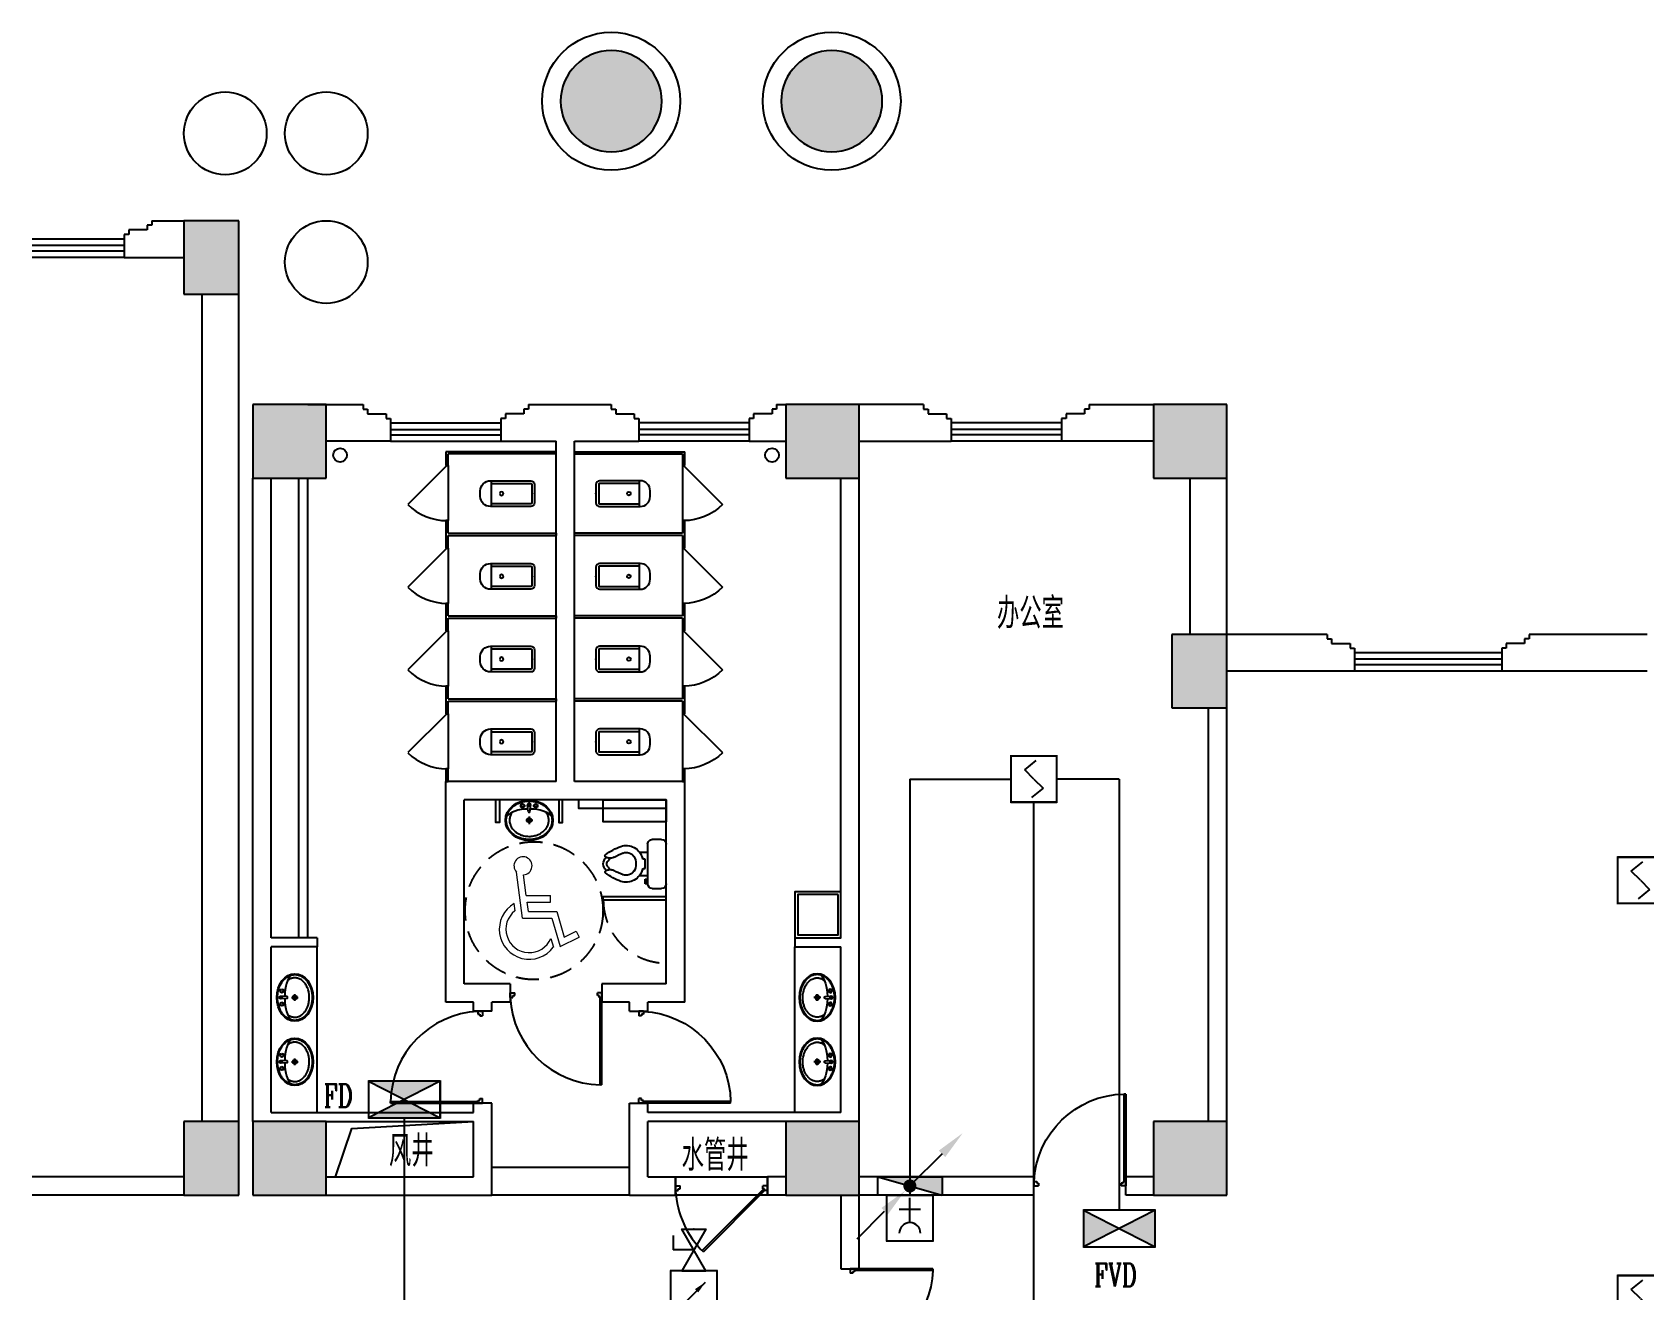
# Model space of a CAD drawing. Extents: x 190999 to 918899, y -200814 to 215286.
# Drawn here: x 771049 to 788585, y 11075 to 24754 of the extents above; entities that cross this region are included whole.
import ezdxf

# ---------------------------------------------------------------- set-up
doc = ezdxf.new("R2010")
doc.units = 0
doc.header["$LTSCALE"] = 1000
doc.header["$MEASUREMENT"] = 0
doc.linetypes.add('CONTINOUS', pattern=[0])
doc.linetypes.add('HIDDEN', pattern=[0.375, 0.25, -0.125])
for name, color, linetype in [('00-EQUIP', 3, 'Continuous'), ('00-LWIRE', 4, 'Continuous'), ('00-WIRE-4', 6, 'Continuous'), ('A-Lvtry', 250, 'Continuous'), ('A-卫生间', 250, 'Continuous'), ('A-墙线', 2, 'Continuous'), ('A-外包装修', 250, 'Continuous'), ('A-外窗', 145, 'Continuous'), ('A-门', 167, 'Continuous'), ('COLUMN', 2, 'Continuous'), ('EQUIP_消火栓', 1, 'Continuous'), ('PUB_HATCH', 250, 'Continuous'), ('房间名称', 7, 'Continuous'), ('暖通-风-说明', 3, 'Continuous'), ('洞口线', 165, 'Continuous'), ('雨水管', 151, 'Continuous')]:
    doc.layers.add(name, color=color, linetype=linetype)
doc.layers.add('1-3残疾人坐席', color=10, linetype='Continuous', lineweight=9)
doc.styles.add('_TCH_DIM', font='SIMPLEX', dxfattribs={"bigfont": 'GBCBIG'})
doc.styles.add('ATT', font='txt')
doc.styles.add('HZ-ZGBZ', font='romanc.shx', dxfattribs={"width": 0.65})
doc.styles.get("Standard").update_dxf_attribs({"font": 'simhei.ttf'})

# ---------------------------------------------------------------- blocks, each defined once
blk = doc.blocks.new('m1800')
at = {"layer": 'A-墙线'}
for p, q in [((-900, -100), (-900, 100)), ((900, -100), (900, 100))]:
    blk.add_line(p, q, dxfattribs=at)
at = {"layer": 'A-门'}
for p, q in [((-900, 900), (-900, 0)), ((-900, 900), (-880, 900)), ((-880, 900), (-880, 50)), ((880, 900), (880, 50)), ((900, 900), (880, 900)), ((900, 900), (900, 0)), ((-900, 50), (-870, 50)), ((-900, 0), (-850, 0)), ((-870, 50), (-870, 30)), ((-870, 30), (-850, 30)), ((-850, 30), (-850, 0)), ((850, 30), (850, 0)), ((870, 30), (850, 30)), ((900, 0), (850, 0)), ((870, 50), (870, 30)), ((900, 50), (870, 50))]:
    blk.add_line(p, q, dxfattribs=at)
for centre, start, end in [((-900, 0), 0, 88.7267), ((900, 0), 91.2733, 180)]:
    blk.add_arc(centre, 900, start, end, dxfattribs=at)
blk = doc.blocks.new('m1000')
at = {"layer": 'A-墙线'}
for p, q in [((0, 0), (0, 200)), ((1000, 0), (1000, 200))]:
    blk.add_line(p, q, dxfattribs=at)
at = {"layer": 'A-门'}
for p, q in [((0, 1100), (0, 100)), ((0, 1100), (20, 1100)), ((20, 1100), (20, 150)), ((0, 150), (30, 150)), ((0, 100), (50, 100)), ((30, 150), (30, 130)), ((30, 130), (50, 130)), ((50, 130), (50, 100)), ((950, 130), (950, 100)), ((970, 130), (950, 130)), ((1000, 100), (950, 100)), ((970, 150), (970, 130)), ((1000, 150), (970, 150)), ((1000, 150), (1000, 100))]:
    blk.add_line(p, q, dxfattribs=at)
blk.add_arc((0, 100), 1000, 2.866, 88.854, dxfattribs=at)
blk = doc.blocks.new('15PTOI06')
at = {"color": 0, "linetype": 'ByBlock'}
for p, q in [((0, -8.5), (0, 8.5)), ((2, 10.5), (6, 10.5)), ((8, 8.5), (8, -8.5)), ((11.5, 5), (8, 5)), ((9, 2), (9.765178, 2)), ((9, -2), (9, 2)), ((23.431562, 2.5), (24.727861, 2.5)), ((24.931034, 1.327586), (24.062054, 2.5)), ((11.5, -5), (8, -5)), ((9, -6.5), (8.5, -6.5)), ((8.5, -6.5), (8.5, -8)), ((9.765178, -2), (9, -2)), ((9, -8.5), (9, -6.5)), ((23.431562, -2.5), (24.690476, -2.5)), ((24.931034, -1.327586), (24.062054, -2.5)), ((6, -10.5), (2, -10.5)), ((8.5, -8), (8, -8)), ((8, -8.5), (9, -8.5))]:
    blk.add_line(p, q, dxfattribs=at)
for centre, radius, start, end in [((2, 8.5), 2, 90, 180), ((6, 8.5), 2, 0, 90), ((17.25, 0.65), 7.210062, 71.816347, 166.116636), ((12, -13.75), 22.534695, 51.265418, 70.559965), ((9.765178, 2.5), 0.5, 270, 346.116636), ((19.118098, 0), 6.118098, 147.797266, 212.202734), ((17.25, 0.65), 4.210062, 71.816347, 142.891702), ((12, -13.75), 19.534695, 57.937508, 70.559965), ((23.431562, 4.5), 2, 237.937508, 270), ((24.727861, 4.5), 2, 270, 314.939898), ((23.666667, 0), 1.833333, 313.602819, 46.397181), ((23.166667, 0), 3.833333, 313.602819, 46.397181), ((25.787408, 3.438228), 0.5, 314.939898, 51.265418), ((9.765178, -2.5), 0.5, 13.883364, 90), ((17.25, -0.65), 7.210062, 193.883364, 288.183653), ((17.25, -0.65), 4.210062, 217.108298, 288.183653), ((12, 13.75), 19.534695, 289.440035, 302.062492), ((12, 13.75), 22.534695, 289.440035, 308.665009), ((23.431562, -4.5), 2, 90, 122.062492), ((24.690476, -4.5), 2, 44.162471, 90), ((25.766527, -3.454957), 0.5, 308.665009, 44.162471), ((2, -8.5), 2, 180, 270), ((6, -8.5), 2, 270, 0)]:
    blk.add_arc(centre, radius, start, end, dxfattribs=at)
at = {"color": 0, "linetype": 'ByBlock', "style": 'ATT'}
for tag, p, flags in [('ITEM', (0, -19.5), 3), ('ROOM_NUMBER', (0, -28.5), 1)]:
    blk.add_attdef(tag, p, '', height=6, dxfattribs=dict(at, flags=flags))
blk = doc.blocks.new('$lvtry$00000173')
for p, q in [((-12, -126, 0), (-17, -51, 0)), ((10, -126, 0), (14, -51, 0)), ((-37, -220, 0), (38, -220, 0)), ((0, -178, 0), (0, -261, 0))]:
    blk.add_line(p, q)
for centre, radius in [((-71, -63, 0), 20.6), ((-71, -63, 0), 15.6), ((-1, -51, 0), 15.8), ((71, -63, 0), 20.6), ((71, -63, 0), 15.6), ((0, -220, 0), 23.4)]:
    blk.add_circle(centre, radius)
blk.add_arc((-1, -118, 0), 13.9, 215.486, 324.514)
blk.add_ellipse((0, -220, 0), major_axis=(-259, 0), ratio=0.848663)
for start_param, end_param in [(4.764585, 5.931457), (3.493317, 4.671733)]:
    blk.add_ellipse((0, -216, 0), major_axis=(-259, 0), ratio=0.459125, start_param=start_param, end_param=end_param)
for points, knots in [([(-249, -220, 0), (-249, -227, 0), (-249, -234, 0), (-246, -254, 0), (-243, -266, 0), (-236, -289, 0), (-231, -300, 0), (-218, -322, 0), (-211, -332, 0), (-194, -352, 0), (-185, -361, 0), (-164, -378, 0), (-153, -386, 0), (-129, -400, 0), (-116, -406, 0), (-90, -416, 0), (-76, -420, 0), (-48, -426, 0), (-34, -428, 0), (-5, -430, 0), (9, -430, 0), (38, -427, 0), (52, -425, 0), (80, -419, 0), (94, -414, 0), (120, -404, 0), (133, -398, 0), (156, -384, 0), (167, -376, 0), (187, -359, 0), (197, -349, 0), (213, -329, 0), (220, -319, 0), (232, -297, 0), (237, -285, 0), (244, -262, 0), (247, -250, 0), (249, -226, 0), (249, -214, 0), (247, -190, 0), (245, -178, 0), (237, -155, 0), (232, -144, 0), (221, -122, 0), (213, -111, 0), (197, -91, 0), (188, -82, 0), (168, -64, 0), (157, -56, 0), (133, -42, 0), (121, -36, 0), (95, -25, 0), (81, -21, 0), (53, -15, 0), (39, -12, 0), (10, -10, 0), (-4, -10, 0), (-33, -11, 0), (-47, -13, 0), (-75, -19, 0), (-89, -24, 0), (-115, -34, 0), (-128, -40, 0), (-152, -53, 0), (-163, -61, 0), (-184, -78, 0), (-193, -87, 0), (-210, -107, 0), (-218, -117, 0), (-230, -139, 0), (-235, -150, 0), (-243, -173, 0), (-246, -185, 0), (-249, -205, 0), (-249, -212, 0), (-249, -220, 0)], [0, 0, 0, 0, 0.105369, 0.105369, 0.278747, 0.278747, 0.452125, 0.452125, 0.625504, 0.625504, 0.798882, 0.798882, 0.97226, 0.97226, 1.145639, 1.145639, 1.319017, 1.319017, 1.492395, 1.492395, 1.665774, 1.665774, 1.839152, 1.839152, 2.01253, 2.01253, 2.185909, 2.185909, 2.359287, 2.359287, 2.532665, 2.532665, 2.706044, 2.706044, 2.879422, 2.879422, 3.0528, 3.0528, 3.226179, 3.226179, 3.399557, 3.399557, 3.572935, 3.572935, 3.746313, 3.746313, 3.919692, 3.919692, 4.09307, 4.09307, 4.266448, 4.266448, 4.439827, 4.439827, 4.613205, 4.613205, 4.786583, 4.786583, 4.959962, 4.959962, 5.13334, 5.13334, 5.306718, 5.306718, 5.480097, 5.480097, 5.653475, 5.653475, 5.826853, 5.826853, 6.000232, 6.000232, 6.17361, 6.17361, 6.283185, 6.283185, 6.283185, 6.283185]), ([(-185, -132, 0), (-187, -134, 0), (-188, -136, 0), (-193, -144, 0), (-196, -150, 0), (-202, -163, 0), (-205, -169, 0), (-209, -181, 0), (-210, -188, 0), (-213, -200, 0), (-214, -206, 0), (-214, -215, 0), (-214, -217, 0), (-214, -220, 0), (-214, -226, 0), (-214, -233, 0), (-212, -247, 0), (-210, -255, 0), (-206, -268, 0), (-204, -273, 0), (-200, -282, 0), (-197, -287, 0), (-191, -299, 0), (-187, -305, 0), (-178, -317, 0), (-173, -323, 0), (-162, -333, 0), (-158, -338, 0), (-145, -348, 0), (-137, -354, 0), (-123, -363, 0), (-118, -366, 0), (-107, -371, 0), (-101, -374, 0), (-89, -379, 0), (-83, -381, 0), (-71, -385, 0), (-64, -387, 0), (-49, -390, 0), (-40, -392, 0), (-22, -394, 0), (-13, -394, 0), (5, -395, 0), (14, -394, 0), (32, -393, 0), (41, -392, 0), (58, -388, 0), (66, -386, 0), (81, -382, 0), (89, -379, 0), (104, -373, 0), (111, -369, 0), (125, -362, 0), (132, -358, 0), (144, -349, 0), (150, -344, 0), (162, -334, 0), (167, -329, 0), (177, -318, 0), (181, -313, 0), (189, -302, 0), (192, -297, 0), (199, -285, 0), (202, -278, 0), (207, -265, 0), (209, -259, 0), (211, -247, 0), (212, -242, 0), (214, -228, 0), (214, -220, 0), (213, -207, 0), (213, -201, 0), (211, -190, 0), (210, -184, 0), (205, -168, 0), (200, -157, 0), (191, -142, 0), (188, -137, 0), (185, -132, 0)], [5.740897, 5.740897, 5.740897, 5.740897, 5.780874, 5.780874, 5.896829, 5.896829, 6.012784, 6.012784, 6.128739, 6.128739, 6.240697, 6.240697, 6.283185, 6.283185, 6.283185, 6.399826, 6.399826, 6.5409, 6.5409, 6.634, 6.634, 6.7271, 6.7271, 6.852188, 6.852188, 6.977276, 6.977276, 7.077377, 7.077377, 7.229977, 7.229977, 7.317389, 7.317389, 7.404801, 7.404801, 7.497094, 7.497094, 7.589386, 7.589386, 7.712334, 7.712334, 7.835281, 7.835281, 7.958228, 7.958228, 8.081175, 8.081175, 8.194983, 8.194983, 8.30879, 8.30879, 8.422598, 8.422598, 8.537599, 8.537599, 8.6526, 8.6526, 8.767602, 8.767602, 8.884432, 8.884432, 8.982435, 8.982435, 9.119467, 9.119467, 9.224191, 9.224191, 9.328914, 9.328914, 9.470087, 9.470087, 9.571187, 9.571187, 9.672288, 9.672288, 9.874489, 9.874489, 9.967059, 9.967059, 9.967059, 9.967059])]:
    blk.add_open_spline(points, degree=3, knots=knots)
blk.add_point((-1, -51, 0))
blk = doc.blocks.new('wza')
at = {"layer": '1-3残疾人坐席', "linetype": 'CONTINOUS'}
for p, q in [((0, 0), (-66, 501)), ((40, 245), (10, 473)), ((40, 245), (302, 245)), ((302, 173), (302, 245)), ((-83, 80), (-94, 160)), ((0, 0), (318, 0)), ((63, 72), (50, 173)), ((50, 173), (302, 173)), ((63, 72), (372, 72)), ((372, 72), (452, -206)), ((318, 0), (407, -309)), ((452, -206), (583, -140)), ((583, -140), (615, -205)), ((307, -220), (334, -315)), ((407, -309), (615, -205))]:
    blk.add_line(p, q, dxfattribs=at)
for centre, radius, start, end in [((4, 570), 98.4, 273.7427, 224.6237), ((72, -121), 326, 120.5826, 323.3889), ((72, -121), 254, 127.7051, 337.0637)]:
    blk.add_arc(centre, radius, start, end, dxfattribs=at)
blk = doc.blocks.new('手盆')
at = {"layer": 'A-卫生间'}
for p, q in [((113, 12), (46, 16)), ((160, 0), (235, 0)), ((198, -37), (198, 38)), ((113, -11), (46, -16))]:
    blk.add_line(p, q, dxfattribs=at)
for centre, major_axis, ratio, start_param, end_param in [((198, 0), (0, 259), 0.763797, 3.141593, 9.424778), ((194, 0), (0, 259), 0.413212, 0.351725, 1.519021), ((106, 0), (0, 13.9), 0.9, 3.760941, 5.663837), ((194, 0), (0, 259), 0.413212, 1.620217, 2.789865)]:
    blk.add_ellipse(centre, major_axis=major_axis, ratio=ratio, start_param=start_param, end_param=end_param, dxfattribs=at)
for centre, major_axis in [((46, 0), (0, 15.8)), ((56, 71), (0, 20.6)), ((56, 71), (0, 15.6)), ((198, 0), (0, 23.4)), ((56, -71), (0, 20.6)), ((56, -71), (0, 15.6))]:
    blk.add_ellipse(centre, major_axis=major_axis, ratio=0.9, dxfattribs=at)
for points, knots in [([(198, -249), (204, -249), (211, -249), (228, -246), (239, -243), (260, -236), (270, -231), (290, -218), (299, -211), (317, -194), (325, -185), (340, -164), (347, -153), (360, -129), (365, -116), (374, -90), (378, -76), (383, -48), (385, -34), (387, -5), (387, 9), (385, 38), (383, 52), (377, 80), (373, 94), (364, 120), (358, 133), (345, 156), (338, 167), (323, 187), (314, 197), (296, 213), (287, 220), (267, 232), (257, 237), (236, 244), (225, 247), (204, 249), (193, 249), (171, 247), (161, 245), (140, 237), (129, 232), (110, 221), (100, 213), (82, 197), (74, 188), (58, 168), (51, 157), (38, 133), (32, 121), (23, 95), (19, 81), (13, 53), (11, 39), (9, 10), (9, -4), (10, -33), (12, -47), (18, -75), (21, -89), (30, -115), (36, -128), (48, -152), (55, -163), (70, -184), (78, -193), (96, -210), (105, -218), (125, -230), (135, -235), (156, -243), (167, -246), (184, -249), (191, -249), (198, -249)], [0, 0, 0, 0, 0.105369, 0.105369, 0.278747, 0.278747, 0.452125, 0.452125, 0.625504, 0.625504, 0.798882, 0.798882, 0.97226, 0.97226, 1.145639, 1.145639, 1.319017, 1.319017, 1.492395, 1.492395, 1.665774, 1.665774, 1.839152, 1.839152, 2.01253, 2.01253, 2.185909, 2.185909, 2.359287, 2.359287, 2.532665, 2.532665, 2.706044, 2.706044, 2.879422, 2.879422, 3.0528, 3.0528, 3.226179, 3.226179, 3.399557, 3.399557, 3.572935, 3.572935, 3.746313, 3.746313, 3.919692, 3.919692, 4.09307, 4.09307, 4.266448, 4.266448, 4.439827, 4.439827, 4.613205, 4.613205, 4.786583, 4.786583, 4.959962, 4.959962, 5.13334, 5.13334, 5.306718, 5.306718, 5.480097, 5.480097, 5.653475, 5.653475, 5.826853, 5.826853, 6.000232, 6.000232, 6.17361, 6.17361, 6.283185, 6.283185, 6.283185, 6.283185]), ([(119, -185), (121, -187), (123, -188), (130, -193), (135, -196), (146, -202), (152, -205), (163, -209), (169, -210), (180, -213), (186, -214), (194, -214), (196, -214), (198, -214), (204, -214), (209, -214), (222, -212), (229, -210), (241, -206), (245, -204), (254, -200), (259, -197), (269, -191), (275, -187), (286, -178), (291, -173), (300, -162), (304, -158), (314, -145), (319, -137), (327, -123), (329, -118), (334, -107), (336, -101), (341, -89), (343, -83), (346, -71), (348, -64), (351, -49), (352, -40), (354, -22), (355, -13), (355, 5), (355, 14), (354, 32), (352, 41), (349, 58), (348, 66), (343, 81), (341, 89), (335, 104), (332, 111), (326, 125), (322, 132), (314, 144), (310, 150), (301, 162), (296, 167), (287, 177), (281, 181), (272, 189), (267, 192), (256, 199), (250, 202), (238, 207), (233, 209), (223, 211), (217, 212), (205, 214), (198, 214), (186, 213), (181, 213), (171, 211), (166, 210), (151, 205), (141, 200), (128, 191), (123, 188), (119, 185)], [5.740897, 5.740897, 5.740897, 5.740897, 5.780874, 5.780874, 5.896829, 5.896829, 6.012784, 6.012784, 6.128739, 6.128739, 6.240697, 6.240697, 6.283185, 6.283185, 6.283185, 6.399826, 6.399826, 6.5409, 6.5409, 6.634, 6.634, 6.7271, 6.7271, 6.852188, 6.852188, 6.977276, 6.977276, 7.077377, 7.077377, 7.229977, 7.229977, 7.317389, 7.317389, 7.404801, 7.404801, 7.497094, 7.497094, 7.589386, 7.589386, 7.712334, 7.712334, 7.835281, 7.835281, 7.958228, 7.958228, 8.081175, 8.081175, 8.194983, 8.194983, 8.30879, 8.30879, 8.422598, 8.422598, 8.537599, 8.537599, 8.6526, 8.6526, 8.767602, 8.767602, 8.884432, 8.884432, 8.982435, 8.982435, 9.119467, 9.119467, 9.224191, 9.224191, 9.328914, 9.328914, 9.470087, 9.470087, 9.571187, 9.571187, 9.672288, 9.672288, 9.874489, 9.874489, 9.967059, 9.967059, 9.967059, 9.967059])]:
    blk.add_open_spline(points, degree=3, knots=knots, dxfattribs=at)
blk.add_point((46, 0), dxfattribs=at)
blk = doc.blocks.new('bfm01')
at = {"layer": 'A-墙线'}
for p, q in [((-200, 0), (0, 0)), ((-200, -1000), (0, -1000))]:
    blk.add_line(p, q, dxfattribs=at)
at = {"layer": 'A-门'}
for p, q in [((-200, -1000), (-200, 0)), ((-100, 0), (-100, -50)), ((-70, -50), (-100, -50)), ((-50, -30), (-70, -30)), ((-70, -30), (-70, -50)), ((-64, -44), (-50, -30)), ((-64, -44), (603, -711)), ((-50, 0), (-50, -30)), ((-50, -30), (617, -697)), ((0, 0), (0, -1000)), ((-70, -950), (-100, -950)), ((-100, -1000), (-100, -950)), ((-50, -1000), (-100, -1000)), ((-70, -970), (-70, -950)), ((-50, -970), (-70, -970)), ((-50, -1000), (-50, -970))]:
    blk.add_line(p, q, dxfattribs=at)
blk.add_arc((-100, 0), 1000, 272.866, 315.8103, dxfattribs=at)
blk = doc.blocks.new('$TwtSys$00000434')
for p, q in [((-0.5, 0.5), (-0.5, -0.5)), ((-0.5, -0.5), (0.5, 0.5)), ((0.5, 0.5), (-0.5, 0.5)), ((0.5, -0.5), (0.5, 0.5)), ((-0.5, -0.5), (0.5, -0.5))]:
    blk.add_line(p, q)
blk.add_solid([(0.5, -0.5), (0.5, 0.5), (-0.5, -0.5)])
blk = doc.blocks.new('$lvtry$00000200')
for p, q in [((-140, -40, 0), (-140, -480, 0)), ((-110, -40, 0), (-110, -470, 0)), ((100, 0, 0), (-100, 0, 0)), ((100, -30, 0), (-100, -30, 0)), ((110, -470, 0), (110, -40, 0)), ((140, -480, 0), (140, -40, 0)), ((140, -470, 0), (-140, -470, 0)), ((-30, -590, 0), (30, -590, 0))]:
    blk.add_line(p, q)
blk.add_circle((0, -359, 0), 20)
for centre, radius, start, end in [((-100, -40, 0), 40, 90, 180), ((-100, -40, 0), 10, 90, 180), ((100, -40, 0), 40, 0, 90), ((100, -40, 0), 10, 0, 90), ((-30, -480, 0), 110, 180, 270), ((30, -480, 0), 110, 270, 0)]:
    blk.add_arc(centre, radius, start, end)
blk.add_point((0, 0))
blk = doc.blocks.new('$DorLib2D$00000114')
at = {"color": 0}
blk.add_line((0.5, 0), (-0.207, 0.707), dxfattribs=at)
blk.add_arc((0.5, 0), 1, 135, 180, dxfattribs=at)
blk = doc.blocks.new('_LINKPT1')
at = {"color": 0}
blk.add_line((0, 0), (0, 0), dxfattribs=at)
blk = doc.blocks.new('3S1KCGW2')
for p, q in [((0.5, 0.5), (-0.5, 0.5)), ((-0.5, 0.5), (-0.5, -0.5)), ((-0.2, 0.2), (0.05, 0.4)), ((0.5, -0.5), (0.5, 0.5)), ((0, 0), (-0.2, 0.2)), ((0, 0), (0.2, -0.2)), ((0.2, -0.2), (-0.05, -0.4)), ((-0.5, -0.5), (0.5, -0.5))]:
    blk.add_line(p, q)
at = {"const_width": 0.04, "flags": 128}
blk.add_lwpolyline([(-0.5, -0.5), (-0.5, 0.5), (0.5, 0.5), (0.5, -0.5)], close=True, dxfattribs=at)
at = {"xscale": 0.002, "yscale": 0.002, "zscale": 0.002}
for p in [(0, 0.5), (-0.5, 0), (0.5, 0), (0, -0.5)]:
    blk.add_blockref('_LINKPT1', p, dxfattribs=at)
at = {"flags": 9}
blk.add_attdef('A', (0, 0), '', height=0.00002, dxfattribs=at)
blk = doc.blocks.new('J62IR8YJ')
for p, q in [((-0.5, 1), (0.5, 1)), ((-0.5, 0), (-0.5, 1)), ((0.5, 1), (0.5, 0)), ((0, 0.598), (0, 0.06)), ((0.5, 0), (-0.5, 0)), ((-0.231, 0.312), (0.231, 0.312))]:
    blk.add_line(p, q)
at = {"const_width": 0.04, "flags": 128}
blk.add_lwpolyline([(-0.5, 0), (-0.5, 1), (0.5, 1), (0.5, 0)], close=True, dxfattribs=at)
blk.add_arc((0, 0.829), 0.231, 180, 0)
at = {"xscale": 0.002, "yscale": 0.00200000000000955, "zscale": 0.002}
for p in [(0, 1), (-0.5, 0.5), (0.5, 0.5), (0, 0)]:
    blk.add_blockref('_LINKPT1', p, dxfattribs=at)
at = {"flags": 9}
blk.add_attdef('A', (0, 0), '', height=0.00002, dxfattribs=at)
blk = doc.blocks.new('6H2NC6JJ')
for p, q in [((-0.78, 0.4), (0.78, -0.4)), ((0.78, 0.4), (-0.78, -0.4)), ((0.78, 0.4), (-0.78, 0.4)), ((-0.78, 0.4), (-0.78, -0.4)), ((0.78, -0.4), (0.78, 0.4)), ((-0.78, -0.4), (0.78, -0.4))]:
    blk.add_line(p, q)
at = {"const_width": 0.04}
blk.add_lwpolyline([(-0.78, 0.4), (-0.78, -0.4), (0.78, -0.4), (0.78, 0.4)], close=True, dxfattribs=at)
for points in [[(-0.78, 0.4), (0, 0), (0.78, 0.4)], [(-0.78, -0.4), (0.78, -0.4), (0, 0)]]:
    blk.add_solid(points)
at = {"xscale": 0.002, "yscale": 0.002, "zscale": 0.002}
for p in [(0, 0.4), (-0.78, 0), (0.78, 0), (0, -0.4)]:
    blk.add_blockref('_LINKPT1', p, dxfattribs=at)
at = {"flags": 9}
blk.add_attdef('A', (0, 0), '', height=0.00002, dxfattribs=at)
blk = doc.blocks.new('$VALVE$00000437')
for p in [(0, 0), (87, 124.3)]:
    blk.add_line(p, (0, 124.3))
blk.add_lwpolyline([(-125.2, -72.3), (125.2, 72.3), (125.2, -72.3), (-125.2, 72.3)], close=True)
for p in [(-125.2, 0), (125.2, 0)]:
    blk.add_point(p)
blk = doc.blocks.new('3S2OQ2I8')
for p, q in [((-0.5, 0.5), (0.5, 0.5)), ((-0.5, -0.5), (-0.5, 0.5)), ((0.5, 0.5), (0.5, -0.5)), ((-0.25, -0.25), (0.25, 0.25)), ((0.5, -0.5), (-0.5, -0.5))]:
    blk.add_line(p, q)
at = {"const_width": 0.04, "flags": 128}
blk.add_lwpolyline([(-0.5, -0.5), (-0.5, 0.5), (0.5, 0.5), (0.5, -0.5)], close=True, dxfattribs=at)
blk.add_solid([(0.25, 0.25), (0.021, 0.097), (0.097, 0.029)])
at = {"xscale": 0.002, "yscale": 0.002, "zscale": 0.002}
for p in [(0, 0.5), (-0.5, 0), (0.5, 0), (0, -0.5)]:
    blk.add_blockref('_LINKPT1', p, dxfattribs=at)
at = {"flags": 9}
blk.add_attdef('A', (0, 0), '', height=0.00002, dxfattribs=at)
blk = doc.blocks.new('_WRLD1L')
for p, q in [((0.7, 0.7), (0, 0)), ((0.104, 0.104), (0.104, 0.104)), ((-0.104, -0.104), (-0.104, -0.104))]:
    blk.add_line(p, q)
at = {"const_width": 0.142}
blk.add_lwpolyline([(-0.071, 0, 1), (0.071, 0, 1)], format="xyb", close=True, dxfattribs=at)
blk.add_solid([(0.63, 0.77), (0.77, 0.63), (1.15, 1.15)])
at = {"width": 0.8, "flags": 9}
blk.add_attdef('A', (0, 0), '', height=0.00002, dxfattribs=at)
blk = doc.blocks.new('_WRLD10L')
for p, q in [((1.15, 1.15), (0.55, 0.55)), ((0.104, 0.104), (0.104, 0.104)), ((-0.104, -0.104), (-0.104, -0.104))]:
    blk.add_line(p, q)
at = {"const_width": 0.142}
blk.add_lwpolyline([(-0.071, 0, 1), (0.071, 0, 1)], format="xyb", close=True, dxfattribs=at)
blk.add_solid([(0.62, 0.48), (0.48, 0.62), (0.1, 0.1)])
at = {"width": 0.8, "flags": 9}
blk.add_attdef('A', (0, 0), '', height=0.00002, dxfattribs=at)
blk = doc.blocks.new('6H2KALM6')
for p, q in [((-0.78, 0.4), (0.78, -0.4)), ((0.78, 0.4), (-0.78, -0.4)), ((0.78, 0.4), (-0.78, 0.4)), ((-0.78, 0.4), (-0.78, -0.4)), ((0.78, -0.4), (0.78, 0.4)), ((-0.78, -0.4), (0.78, -0.4))]:
    blk.add_line(p, q)
at = {"const_width": 0.04}
blk.add_lwpolyline([(-0.78, 0.4), (-0.78, -0.4), (0.78, -0.4), (0.78, 0.4)], close=True, dxfattribs=at)
for points in [[(-0.78, 0.4), (0, 0), (-0.78, -0.4)], [(0.78, 0.4), (0, 0), (0.78, -0.4)]]:
    blk.add_solid(points)
at = {"xscale": 0.002, "yscale": 0.002, "zscale": 0.002}
for p in [(0, 0.4), (-0.78, 0), (0.78, 0), (0, -0.4)]:
    blk.add_blockref('_LINKPT1', p, dxfattribs=at)
at = {"flags": 9}
blk.add_attdef('A', (0, 0), '', height=0.00002, dxfattribs=at)

msp = doc.modelspace()

# ---------------------------------------------------------------- hatches: boundary and pattern name
at = {"layer": 'PUB_HATCH'}
for points in [[(776798.5, 24003.7, 1), (777898.5, 24003.7, 1)], [(780298.5, 24003.7, 1), (779198.5, 24003.7, 1)], [(773298.5, 21903.7), (773298.5, 22703.7), (772698.5, 22703.7), (772698.5, 21903.7)], [(774248.5, 19903.7), (774248.5, 20703.7), (773448.5, 20703.7), (773448.5, 19903.7)], [(780048.5, 19903.7), (780048.5, 20703.7), (779248.5, 20703.7), (779248.5, 19903.7)], [(784048.5, 19903.7), (784048.5, 20703.7), (783248.5, 20703.7), (783248.5, 19903.7)], [(784048.5, 17403.7), (784048.5, 18203.7), (783448.5, 18203.7), (783448.5, 17403.7)], [(773298.5, 12103.7), (773298.5, 12903.7), (772698.5, 12903.7), (772698.5, 12103.7)], [(774248.5, 12103.7), (774248.5, 12903.7), (773448.5, 12903.7), (773448.5, 12103.7)], [(780048.5, 12103.7), (780048.5, 12903.7), (779248.5, 12903.7), (779248.5, 12103.7)], [(784048.5, 12103.7), (784048.5, 12903.7), (783248.5, 12903.7), (783248.5, 12103.7)]]:
    msp.add_hatch(color=256, dxfattribs=at).paths.add_polyline_path(points)

# ---------------------------------------------------------------- linework, layer by layer
at = {"layer": '00-WIRE-4'}
for p, q in [((780598.8, 16630), (780598.8, 12103.7)), ((780598.8, 16630), (781698.5, 16630)), ((782877.1, 16630), (782198.5, 16630)), ((782877.1, 16630), (782877.1, 11941)), ((781948.5, 7853.7), (781948.5, 16380)), ((775098.5, 10653.7), (775098.5, 12944))]:
    msp.add_line(p, q, dxfattribs=at)
at = {"layer": 'A-Lvtry'}
for points in [[(776132, 16403.7), (776132, 16158.9), (776092, 16158.9), (776092, 16403.7)], [(776780.2, 16403.7), (776780.2, 16158.9), (776820.2, 16158.9), (776820.2, 16403.7)], [(777948.5, 16163.7), (777262.7, 16163.7), (777262.7, 16403.7), (777948.5, 16403.7), (777948.5, 16163.7)], [(777948.5, 15313.7), (777262.7, 15313.7), (777262.7, 15353.7), (777948.5, 15353.7)]]:
    msp.add_lwpolyline(points, dxfattribs=at)
msp.add_lwpolyline([(776993.7, 16403.7), (776993.7, 16313.7), (777643.7, 16313.7, -0.0066002), (777948.5, 16313.8, 0.0135277)], format="xyb", dxfattribs=at)
at = {"layer": 'A-Lvtry', "linetype": 'HIDDEN'}
msp.add_circle((776509.4, 15198.3), 750, dxfattribs=at)
msp.add_arc((777948.5, 15313.7), 685.8, 179.99982, 270, dxfattribs=at)
at = {"layer": 'A-卫生间'}
for p, q in [((776748.5, 20191.2), (775548.5, 20191.2)), ((775548.5, 20191.2), (775548.5, 20041.2)), ((776748.5, 20166.2), (776748.5, 20191.2)), ((776948.5, 20191.2), (778148.5, 20191.2)), ((776948.5, 20191.2), (776948.5, 20166.2)), ((778148.5, 20041.2), (778148.5, 20191.2)), ((775548.5, 20041.2), (775573.5, 20041.2)), ((776748.5, 20166.2), (775573.5, 20166.2)), ((775573.5, 20041.2), (775573.5, 20166.2)), ((776948.5, 20166.2), (778123.5, 20166.2)), ((778123.5, 20166.2), (778123.5, 20041.2)), ((778123.5, 20041.2), (778148.5, 20041.2)), ((773948.5, 14903.7), (773948.5, 19903.7)), ((774048.5, 14903.7), (774048.5, 19903.7)), ((775573.5, 19441.2), (775548.5, 19441.2)), ((775548.5, 19441.2), (775548.5, 19303.7)), ((775548.5, 19303.7), (775548.5, 19141.2)), ((775573.5, 19303.7), (775573.5, 19441.2)), ((775573.5, 19303.7), (776748.5, 19303.7)), ((776748.5, 19303.7), (776748.5, 19278.7)), ((778123.5, 19303.7), (776948.5, 19303.7)), ((776948.5, 19278.7), (776948.5, 19303.7)), ((778148.5, 19441.2), (778123.5, 19441.2)), ((778123.5, 19441.2), (778123.5, 19303.7)), ((778148.5, 19303.7), (778148.5, 19441.2)), ((778148.5, 19141.2), (778148.5, 19303.7)), ((775548.5, 19141.2), (775573.5, 19141.2)), ((775573.5, 19278.7), (776748.5, 19278.7)), ((775573.5, 19141.2), (775573.5, 19278.7)), ((778123.5, 19278.7), (776948.5, 19278.7)), ((778123.5, 19278.7), (778123.5, 19141.2)), ((778123.5, 19141.2), (778148.5, 19141.2)), ((775573.5, 18541.2), (775548.5, 18541.2)), ((775548.5, 18541.2), (775548.5, 18403.7)), ((775573.5, 18403.7), (775573.5, 18541.2)), ((778148.5, 18541.2), (778123.5, 18541.2)), ((778123.5, 18541.2), (778123.5, 18403.7)), ((778148.5, 18403.7), (778148.5, 18541.2)), ((775548.5, 18403.7), (775548.5, 18241.2)), ((775548.5, 18241.2), (775573.5, 18241.2)), ((775573.5, 18403.7), (776748.5, 18403.7)), ((775573.5, 18378.7), (776748.5, 18378.7)), ((775573.5, 18241.2), (775573.5, 18378.7)), ((776748.5, 18403.7), (776748.5, 18378.7)), ((778123.5, 18403.7), (776948.5, 18403.7)), ((776948.5, 18378.7), (776948.5, 18403.7)), ((778123.5, 18378.7), (776948.5, 18378.7)), ((778123.5, 18378.7), (778123.5, 18241.2)), ((778123.5, 18241.2), (778148.5, 18241.2)), ((778148.5, 18241.2), (778148.5, 18403.7)), ((775573.5, 17641.2), (775548.5, 17641.2)), ((775548.5, 17641.2), (775548.5, 17503.7)), ((775573.5, 17503.7), (775573.5, 17641.2)), ((778148.5, 17641.2), (778123.5, 17641.2)), ((778123.5, 17641.2), (778123.5, 17503.7)), ((778148.5, 17503.7), (778148.5, 17641.2)), ((775548.5, 17503.7), (775548.5, 17341.2)), ((775573.5, 17503.7), (776748.5, 17503.7)), ((775573.5, 17478.7), (776748.5, 17478.7)), ((775573.5, 17341.2), (775573.5, 17478.7)), ((776748.5, 17503.7), (776748.5, 17478.7)), ((778123.5, 17503.7), (776948.5, 17503.7)), ((776948.5, 17478.7), (776948.5, 17503.7)), ((778123.5, 17478.7), (776948.5, 17478.7)), ((778123.5, 17478.7), (778123.5, 17341.2)), ((778148.5, 17341.2), (778148.5, 17503.7)), ((775548.5, 17341.2), (775573.5, 17341.2)), ((778123.5, 17341.2), (778148.5, 17341.2)), ((775573.5, 16741.2), (775548.5, 16741.2)), ((775548.5, 16741.2), (775548.5, 16603.7)), ((775573.5, 16603.7), (775573.5, 16741.2)), ((778148.5, 16741.2), (778123.5, 16741.2)), ((778123.5, 16741.2), (778123.5, 16603.7)), ((778148.5, 16603.7), (778148.5, 16741.2)), ((775548.5, 16603.7), (775573.5, 16603.7)), ((778123.5, 16603.7), (778148.5, 16603.7)), ((774148.5, 13003.7), (774148.5, 14803.7)), ((779348.5, 13003.7), (779348.5, 14803.7)), ((777548.5, 12403.7), (776048.5, 12403.7)), ((777548.5, 12103.7), (776048.5, 12103.7))]:
    msp.add_line(p, q, dxfattribs=at)
for points in [[(776132, 16403.7), (776132, 16158.9), (776092, 16158.9), (776092, 16403.7)], [(776780.2, 16403.7), (776780.2, 16158.9), (776820.2, 16158.9), (776820.2, 16403.7)], [(777948.5, 16163.7), (777262.7, 16163.7), (777262.7, 16403.7), (777948.5, 16403.7), (777948.5, 16163.7)], [(777948.5, 15313.7), (777262.7, 15313.7), (777262.7, 15353.7), (777948.5, 15353.7)]]:
    msp.add_lwpolyline(points, dxfattribs=at)
msp.add_lwpolyline([(776993.7, 16403.7), (776993.7, 16313.7), (777643.7, 16313.7, -0.0066002), (777948.5, 16313.8, 0.0135277)], format="xyb", dxfattribs=at)
for points in [[(779848.5, 15403.7), (779348.5, 15403.7), (779348.5, 14903.7), (779848.5, 14903.7)], [(779818.5, 15373.7), (779378.5, 15373.7), (779378.5, 14933.7), (779818.5, 14933.7)]]:
    msp.add_lwpolyline(points, close=True, dxfattribs=at)
at = {"layer": 'A-卫生间', "linetype": 'HIDDEN'}
msp.add_circle((776509.4, 15198.3), 750, dxfattribs=at)
msp.add_arc((777948.5, 15313.7), 685.8, 179.99982, 270, dxfattribs=at)
at = {"layer": 'A-墙线'}
for p, q in [((772298.5, 22653.7), (772298.5, 22603.7)), ((772348.5, 22653.7), (772298.5, 22653.7)), ((772348.5, 22703.7), (772698.5, 22703.7)), ((772348.5, 22703.7), (772348.5, 22653.7)), ((772098.5, 22553.7), (772048.5, 22553.7)), ((772048.5, 22553.7), (772048.5, 22303.7)), ((772098.5, 22603.7), (772098.5, 22553.7)), ((772298.5, 22603.7), (772098.5, 22603.7)), ((772048.5, 22303.7), (772698.5, 22303.7)), ((772898.5, 12903.7), (772898.5, 21903.7)), ((773298.5, 12903.7), (773298.5, 21903.7)), ((774048.5, 20703.7), (774648.5, 20703.7)), ((774648.5, 20703.7), (774648.5, 20653.7)), ((776448.5, 20703.7), (777348.5, 20703.7)), ((776448.5, 20703.7), (776448.5, 20653.7)), ((777348.5, 20703.7), (777348.5, 20653.7)), ((779148.5, 20703.7), (779248.5, 20703.7)), ((779148.5, 20703.7), (779148.5, 20653.7)), ((780748.5, 20703.7), (780048.5, 20703.7)), ((780748.5, 20703.7), (780748.5, 20653.7)), ((782548.5, 20703.7), (782548.5, 20653.7)), ((782548.5, 20703.7), (783248.5, 20703.7)), ((774648.5, 20653.7), (774698.5, 20653.7)), ((774698.5, 20653.7), (774698.5, 20603.7)), ((774698.5, 20603.7), (774898.5, 20603.7)), ((774898.5, 20603.7), (774898.5, 20553.7)), ((774898.5, 20553.7), (774948.5, 20553.7)), ((774948.5, 20553.7), (774948.5, 20303.7)), ((776198.5, 20553.7), (776148.5, 20553.7)), ((776148.5, 20553.7), (776148.5, 20303.7)), ((776198.5, 20603.7), (776198.5, 20553.7)), ((776398.5, 20603.7), (776198.5, 20603.7)), ((776398.5, 20653.7), (776398.5, 20603.7)), ((776448.5, 20653.7), (776398.5, 20653.7)), ((777348.5, 20653.7), (777398.5, 20653.7)), ((777398.5, 20653.7), (777398.5, 20603.7)), ((777398.5, 20603.7), (777598.5, 20603.7)), ((777598.5, 20603.7), (777598.5, 20553.7)), ((777598.5, 20553.7), (777648.5, 20553.7)), ((777648.5, 20553.7), (777648.5, 20303.7)), ((778898.5, 20553.7), (778848.5, 20553.7)), ((778848.5, 20553.7), (778848.5, 20303.7)), ((778898.5, 20603.7), (778898.5, 20553.7)), ((779098.5, 20603.7), (778898.5, 20603.7)), ((779098.5, 20653.7), (779098.5, 20603.7)), ((779148.5, 20653.7), (779098.5, 20653.7)), ((780748.5, 20653.7), (780798.5, 20653.7)), ((780798.5, 20653.7), (780798.5, 20603.7)), ((780798.5, 20603.7), (780998.5, 20603.7)), ((780998.5, 20603.7), (780998.5, 20553.7)), ((780998.5, 20553.7), (781048.5, 20553.7)), ((781048.5, 20553.7), (781048.5, 20303.7)), ((782298.5, 20553.7), (782248.5, 20553.7)), ((782248.5, 20553.7), (782248.5, 20303.7)), ((782298.5, 20603.7), (782298.5, 20553.7)), ((782498.5, 20603.7), (782298.5, 20603.7)), ((782498.5, 20653.7), (782498.5, 20603.7)), ((782548.5, 20653.7), (782498.5, 20653.7)), ((774948.5, 20303.7), (774248.5, 20303.7)), ((776148.5, 20303.7), (776748.5, 20303.7)), ((776748.5, 16603.7), (776748.5, 20303.7)), ((776948.5, 16603.7), (776948.5, 20303.7)), ((776948.5, 20303.7), (777648.5, 20303.7)), ((778848.5, 20303.7), (779248.5, 20303.7)), ((780048.5, 20303.7), (781048.5, 20303.7)), ((783248.5, 20303.7), (782248.5, 20303.7)), ((773448.5, 12903.7), (773448.5, 19903.7)), ((773648.5, 14903.7), (773648.5, 19903.7)), ((779848.5, 14903.7), (779848.5, 19903.7)), ((780048.5, 12703.7), (780048.5, 19903.7)), ((783648.5, 18203.7), (783648.5, 19903.7)), ((784048.5, 18203.7), (784048.5, 19903.7)), ((785138.3, 18203.7), (784048.5, 18203.7)), ((785138.3, 18203.7), (785138.3, 18153.7)), ((785138.3, 18153.7), (785188.3, 18153.7)), ((785188.3, 18153.7), (785188.3, 18103.7)), ((785188.3, 18103.7), (785388.3, 18103.7)), ((785388.3, 18103.7), (785388.3, 18053.7)), ((787088.3, 18103.7), (787088.3, 18053.7)), ((787288.3, 18103.7), (787088.3, 18103.7)), ((787288.3, 18153.7), (787288.3, 18103.7)), ((787338.3, 18153.7), (787288.3, 18153.7)), ((787338.3, 18203.7), (787338.3, 18153.7)), ((788620.6, 18203.7), (787338.3, 18203.7)), ((785388.3, 18053.7), (785438.3, 18053.7)), ((785438.3, 18053.7), (785438.3, 17803.7)), ((787088.3, 18053.7), (787038.3, 18053.7)), ((787038.3, 18053.7), (787038.3, 17803.7)), ((785438.3, 17803.7), (784048.5, 17803.7)), ((788620.6, 17803.7), (787038.3, 17803.7)), ((783848.5, 12903.7), (783848.5, 17403.7)), ((784048.5, 12903.7), (784048.5, 17403.7)), ((776748.5, 16603.7), (775548.5, 16603.7)), ((775548.5, 14203.7), (775548.5, 16603.7)), ((778148.5, 16603.7), (776948.5, 16603.7)), ((778148.5, 14203.7), (778148.5, 16603.7)), ((777948.5, 16403.7), (775748.5, 16403.7)), ((775748.5, 14403.7), (775748.5, 16403.7)), ((777948.5, 14403.7), (777948.5, 16403.7)), ((774148.5, 14903.7), (773648.5, 14903.7)), ((773648.5, 13003.7), (773648.5, 14803.7)), ((774148.5, 14803.7), (773648.5, 14803.7)), ((774148.5, 14903.7), (774148.5, 14803.7)), ((779348.5, 14903.7), (779848.5, 14903.7)), ((779348.5, 14903.7), (779348.5, 14803.7)), ((779348.5, 14803.7), (779848.5, 14803.7)), ((779848.5, 13003.7), (779848.5, 14803.7)), ((776248.5, 14403.7), (775748.5, 14403.7)), ((777948.5, 14403.7), (777248.5, 14403.7)), ((775848.5, 14203.7), (775548.5, 14203.7)), ((775848.5, 14103.7), (775848.5, 14203.7)), ((776048.5, 14103.7), (776048.5, 14203.7)), ((776248.5, 14203.7), (776048.5, 14203.7)), ((777548.5, 14203.7), (777248.5, 14203.7)), ((777548.5, 14103.7), (777548.5, 14203.7)), ((777748.5, 14103.7), (777748.5, 14203.7)), ((778148.5, 14203.7), (777748.5, 14203.7)), ((773648.5, 13003.7), (775848.5, 13003.7)), ((775848.5, 13003.7), (775848.5, 13103.7)), ((776048.5, 12103.7), (776048.5, 13103.7)), ((777548.5, 12103.7), (777548.5, 13103.7)), ((777748.5, 13003.7), (777748.5, 13103.7)), ((779848.5, 13003.7), (777748.5, 13003.7)), ((774248.5, 12903.7), (775848.5, 12903.7)), ((775848.5, 12303.7), (775848.5, 12903.7)), ((777748.5, 12303.7), (777748.5, 12903.7)), ((779248.5, 12903.7), (777748.5, 12903.7)), ((772698.5, 12303.7), (771048.5, 12303.7)), ((774248.5, 12303.7), (775848.5, 12303.7)), ((777748.5, 12303.7), (778048.5, 12303.7)), ((778048.5, 12103.7), (778048.5, 12303.7)), ((779248.5, 12303.7), (779048.5, 12303.7)), ((779048.5, 12103.7), (779048.5, 12303.7)), ((781948.5, 12303.7), (780048.5, 12303.7)), ((783248.5, 12303.7), (782948.5, 12303.7)), ((772698.5, 12103.7), (771048.5, 12103.7)), ((774248.5, 12103.7), (776048.5, 12103.7)), ((777548.5, 12103.7), (778048.5, 12103.7)), ((779248.5, 12103.7), (779048.5, 12103.7)), ((779848.5, 12103.7), (779848.5, 11303.7)), ((780048.5, 11303.7), (780048.5, 12103.7)), ((781948.5, 12103.7), (780048.5, 12103.7)), ((783248.5, 12103.7), (782948.5, 12103.7))]:
    msp.add_line(p, q, dxfattribs=at)
at = {"layer": 'A-外包装修'}
for centre, radius in [((777348.5, 24003.7), 750), ((779748.5, 24003.7), 750), ((773148.5, 23653.7), 450), ((774248.5, 23653.7), 450), ((774248.5, 22253.7), 450)]:
    msp.add_circle(centre, radius, dxfattribs=at)
at = {"layer": 'A-外窗'}
for p, q in [((772048.5, 22503.7), (771048.5, 22503.7)), ((772048.5, 22433.7), (771048.5, 22433.7)), ((772048.5, 22373.7), (771048.5, 22373.7)), ((772048.5, 22303.7), (771048.5, 22303.7)), ((774948.5, 20503.7), (776148.5, 20503.7)), ((774948.5, 20433.7), (776148.5, 20433.7)), ((774948.5, 20373.7), (776148.5, 20373.7)), ((778848.5, 20503.7), (777648.5, 20503.7)), ((778848.5, 20433.7), (777648.5, 20433.7)), ((778848.5, 20373.7), (777648.5, 20373.7)), ((782248.5, 20503.7), (781048.5, 20503.7)), ((782248.5, 20433.7), (781048.5, 20433.7)), ((782248.5, 20373.7), (781048.5, 20373.7)), ((774948.5, 20303.7), (776148.5, 20303.7)), ((778848.5, 20303.7), (777648.5, 20303.7)), ((782248.5, 20303.7), (781048.5, 20303.7)), ((787038.3, 18003.7), (785438.3, 18003.7)), ((787038.3, 17933.7), (785438.3, 17933.7)), ((787038.3, 17873.7), (785438.3, 17873.7)), ((787038.3, 17803.7), (785438.3, 17803.7))]:
    msp.add_line(p, q, dxfattribs=at)
at = {"layer": 'A-门'}
for p, q in [((775573.5, 20041.2), (775573.5, 19441.2)), ((778123.5, 20041.2), (778123.5, 19441.2)), ((775573.5, 19141.2), (775573.5, 18541.2)), ((778123.5, 19141.2), (778123.5, 18541.2)), ((775573.5, 18241.2), (775573.5, 17641.2)), ((778123.5, 18241.2), (778123.5, 17641.2)), ((775573.5, 17341.2), (775573.5, 16741.2)), ((778123.5, 17341.2), (778123.5, 16741.2))]:
    msp.add_line(p, q, dxfattribs=at)
at = {"layer": 'COLUMN'}
for p, q in [((773298.5, 22703.7), (772698.5, 22703.7)), ((772698.5, 22703.7), (772698.5, 21903.7)), ((773298.5, 21903.7), (773298.5, 22703.7)), ((772698.5, 21903.7), (773298.5, 21903.7)), ((774248.5, 20703.7), (773448.5, 20703.7)), ((773448.5, 20703.7), (773448.5, 19903.7)), ((774248.5, 19903.7), (774248.5, 20703.7)), ((780048.5, 20703.7), (779248.5, 20703.7)), ((779248.5, 20703.7), (779248.5, 19903.7)), ((780048.5, 19903.7), (780048.5, 20703.7)), ((784048.5, 20703.7), (783248.5, 20703.7)), ((783248.5, 20703.7), (783248.5, 19903.7)), ((784048.5, 19903.7), (784048.5, 20703.7)), ((773448.5, 19903.7), (774248.5, 19903.7)), ((779248.5, 19903.7), (780048.5, 19903.7)), ((783248.5, 19903.7), (784048.5, 19903.7)), ((784048.5, 18203.7), (783448.5, 18203.7)), ((783448.5, 18203.7), (783448.5, 17403.7)), ((784048.5, 17403.7), (784048.5, 18203.7)), ((783448.5, 17403.7), (784048.5, 17403.7)), ((773298.5, 12903.7), (772698.5, 12903.7)), ((772698.5, 12903.7), (772698.5, 12103.7)), ((773298.5, 12103.7), (773298.5, 12903.7)), ((774248.5, 12903.7), (773448.5, 12903.7)), ((773448.5, 12903.7), (773448.5, 12103.7)), ((774248.5, 12103.7), (774248.5, 12903.7)), ((780048.5, 12903.7), (779248.5, 12903.7)), ((779248.5, 12903.7), (779248.5, 12103.7)), ((780048.5, 12103.7), (780048.5, 12903.7)), ((784048.5, 12903.7), (783248.5, 12903.7)), ((783248.5, 12903.7), (783248.5, 12103.7)), ((784048.5, 12103.7), (784048.5, 12903.7)), ((772698.5, 12103.7), (773298.5, 12103.7)), ((773448.5, 12103.7), (774248.5, 12103.7)), ((779248.5, 12103.7), (780048.5, 12103.7)), ((783248.5, 12103.7), (784048.5, 12103.7))]:
    msp.add_line(p, q, dxfattribs=at)
for centre, start, end in [((777348.5, 24003.7), 0, 180), ((779748.5, 24003.7), 0, 180), ((777348.5, 24003.7), 180, 0), ((779748.5, 24003.7), 180, 0)]:
    msp.add_arc(centre, 550, start, end, dxfattribs=at)
at = {"layer": '洞口线', "ltscale": 2}
msp.add_lwpolyline([(774348.5, 12303.7), (774526.4, 12830.1), (775848.5, 12903.7)], dxfattribs=at)
at = {"layer": '雨水管'}
for centre in [(774398.5, 20153.7), (779098.5, 20153.7)]:
    msp.add_circle(centre, 75, dxfattribs=at)

# ---------------------------------------------------------------- block references
for name, p in [('wza', (776385.1, 15116.5)), ('手盆', (773708.5, 14253.7)), ('手盆', (773708.5, 13553.7))]:
    msp.add_blockref(name, p)
at = {"xscale": -1}
for p in [(779788.5, 14253.7), (779788.5, 13553.7)]:
    msp.add_blockref('手盆', p, dxfattribs=at)
at = {"layer": '00-EQUIP', "xscale": 500, "yscale": 500, "zscale": 500}
for name, p in [('3S1KCGW2', (781948.5, 16630)), ('6H2NC6JJ', (775098.5, 13144)), ('6H2KALM6', (782877.1, 11741)), ('3S2OQ2I8', (778248.2, 11032.3))]:
    msp.add_blockref(name, p, dxfattribs=at)
at = {"layer": '00-EQUIP'}
for name, p, xscale, yscale, zscale, rotation in [('3S1KCGW2', (788548.5, 15528.7), 500, 500, 500, 180), ('J62IR8YJ', (780598.8, 12103.7), 500, 500, 500, 180), ('$VALVE$00000437', (778248.2, 11507.6), -1.799999999988358, -1.799999999988358, 1.8, 270), ('3S1KCGW2', (788548.5, 10978.7), 500, 500, 500, 180)]:
    msp.add_blockref(name, p, dxfattribs=dict(at, xscale=xscale, yscale=yscale, zscale=zscale, rotation=rotation))
at = {"layer": '00-LWIRE', "xscale": 500, "yscale": 500, "zscale": 500}
msp.add_blockref('_WRLD1L', (780598.8, 12203.7), dxfattribs=at)
at = {"layer": '00-LWIRE', "xscale": 500, "yscale": 500, "zscale": 500, "rotation": 180}
msp.add_blockref('_WRLD10L', (780598.8, 12203.7), dxfattribs=at)
at = {"layer": 'A-Lvtry'}
msp.add_blockref('$lvtry$00000173', (776456.1, 16401.2, 0), dxfattribs=at)
at = {"layer": 'A-Lvtry', "xscale": -25.40000000596046, "yscale": 25.40000000596046, "zscale": 25.4, "rotation": 359.9999997815146}
msp.add_blockref('15PTOI06', (777948.5, 15707.2), dxfattribs=at)
at = {"layer": 'A-卫生间', "yscale": -0.9999999999999998, "rotation": 90.00000000106468}
for p in [(776514.2, 19734.9, 0), (776514.2, 18834.9, 0), (776514.2, 17934.9, 0), (776514.2, 17034.9, 0)]:
    msp.add_blockref('$lvtry$00000200', p, dxfattribs=at)
at = {"layer": 'A-卫生间'}
for name, p, rotation in [('$lvtry$00000200', (777182.9, 19734.9, 0), 89.99999999893534), ('$lvtry$00000200', (777182.9, 18834.9, 0), 89.99999999893534), ('$lvtry$00000200', (777182.9, 17934.9, 0), 89.99999999893534), ('$lvtry$00000200', (777182.9, 17034.9, 0), 89.99999999893534), ('$lvtry$00000173', (776456.1, 16401.2, 0), 359.9999995731132)]:
    msp.add_blockref(name, p, dxfattribs=dict(at, rotation=rotation))
at = {"layer": 'A-卫生间', "xscale": -25.40000000596046, "yscale": 25.40000000596046, "zscale": 25.4, "rotation": 359.9999997815146}
msp.add_blockref('15PTOI06', (777948.5, 15707.2), dxfattribs=at)
at = {"layer": 'A-门', "xscale": -600, "zscale": 25, "rotation": 270}
for p, yscale in [((775561, 19741.2), -600), ((778136, 19741.2), 600), ((775561, 18841.2), -600), ((778136, 18841.2), 600), ((775561, 17941.2), -600), ((778136, 17941.2), 600), ((775561, 17041.2), -600), ((778136, 17041.2), 600)]:
    msp.add_blockref('$DorLib2D$00000114', p, dxfattribs=dict(at, yscale=yscale))
at = {"layer": 'A-门'}
for name, p, rotation in [('m1000', (777248.5, 14403.7), 180), ('m1000', (776048.5, 13103.7), 90), ('bfm01', (779048.5, 12103.7), 270)]:
    msp.add_blockref(name, p, dxfattribs=dict(at, rotation=rotation))
at = {"layer": 'A-门', "xscale": -1, "rotation": 270}
for name, p in [('m1000', (777548.5, 13103.7)), ('m1800', (779948.5, 10403.7))]:
    msp.add_blockref(name, p, dxfattribs=at)
at = {"layer": 'A-门', "xscale": -1}
msp.add_blockref('m1000', (782948.5, 12103.7), dxfattribs=at)
at = {"layer": 'EQUIP_消火栓', "xscale": -700, "yscale": 200, "zscale": 700, "rotation": 180}
msp.add_blockref('$TwtSys$00000434', (780598.8, 12203.7), dxfattribs=at)

# ---------------------------------------------------------------- texts
at = {"layer": '房间名称', "style": '_TCH_DIM'}
for s, p in [('办公室', (781546.3, 18265.1)), ('风井', (774929.8, 12416)), ('水管井', (778114.5, 12368.9))]:
    msp.add_text(s, height=337.59, dxfattribs=at).set_placement(p)
at = {"layer": '暖通-风-说明', "style": 'HZ-ZGBZ', "width": 0.7}
for s, p in [('FD', (774221.5, 13061.1)), ('FVD', (782604.5, 11109.5))]:
    msp.add_text(s, height=250, dxfattribs=at).set_placement(p)

doc.saveas('drawing.dxf')
